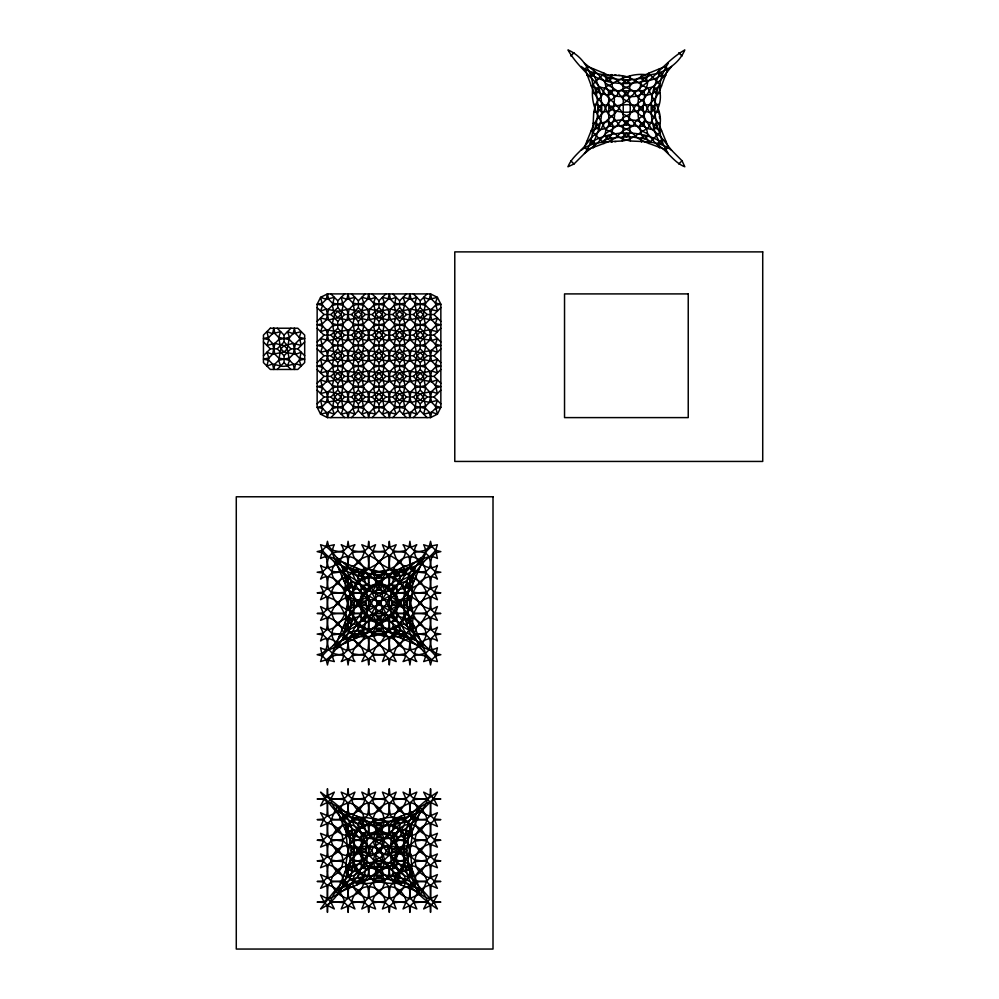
<?xml version="1.0" encoding="UTF-8"?>
<svg xmlns="http://www.w3.org/2000/svg" width="999" height="999" viewBox="0 0 999 999"><rect width="100%" height="100%" fill="white"/><g stroke="black" fill="none" stroke-linecap="round" stroke-linejoin="round"><path stroke-width="1.5" d="M671.578 150.25C659.64 140.784 644.705 141.883 630.369 140.971C624.875 139.598 618.768 138.611 615.197 133.729C611.238 130.857 604.383 131.356 603.396 125.287C596.153 114.061 590.559 101.124 592.956 86.838C592.045 71.678 582.542 56.019 567.981 49.95C576.86 65.784 592.207 77.373 603.371 91.334C609.078 99.962 618.281 104.957 623.189 114.273C633.578 117.72 636.313 129.945 646.915 133.304C651.61 136.888 653.658 142.919 658.94 145.829C668.319 151.973 674.25 162.662 684.802 166.771L682.017 160.764L671.578 150.25L660.938 136.9L651.435 128.809L644.617 118.506L635.764 111.626L632.317 105.182L629.545 102.422L623.076 98.963L616.121 90.11L605.819 83.329L597.777 73.851L584.465 63.187M581.218 66.446C593.169 75.837 608.066 74.825 622.402 75.712C632.492 77.185 639.71 84.403 648.289 88.699C653.034 100.1 661.912 109.653 660.164 123.464C658.516 134.191 662.537 144.605 668.319 153.509M435.626 655.968C425.586 643.743 410.102 634.84 394.093 636.9C379.682 637.861 368.294 629.595 357.03 622.939C351.723 610.664 342.707 599.537 345.417 584.665C346.154 569.892 337.462 555.844 326.186 546.515L320.579 544.742L322.365 550.337L320.579 558.478C330.731 552.697 341.371 562.1 344.468 571.565L341.196 579.095L337.762 583.516L334.328 585.963L328.196 589.048L320.579 585.963L323.664 592.107L320.579 599.712L326.723 596.628L334.328 599.712L338.848 603.146L344.767 613.985C341.433 622.852 330.494 634.79 320.579 627.197L323.226 633.154L320.579 640.946C331.506 632.23 349.912 650.636 341.196 661.563L347.153 658.915L354.945 661.563C347.352 651.648 359.303 640.721 368.156 637.374L378.996 643.306L382.43 647.814L385.514 653.958L382.43 661.563L388.561 658.478L396.178 661.563L393.094 655.431L396.178 647.814L398.626 644.38L403.047 640.946L410.577 637.687C420.042 640.771 429.458 651.41 423.663 661.563L429.258 659.777L437.412 661.563L435.626 655.968L437.412 647.814C427.26 653.608 416.62 644.193 413.524 634.74L416.795 627.197L419.243 623.763L423.663 620.329L429.795 617.245L437.412 620.329L434.328 614.198L437.412 606.58L431.268 609.665L423.663 606.58L419.143 603.146L413.224 592.307C416.558 583.453 427.497 571.503 437.412 579.095L434.765 573.139L437.412 565.359C426.486 574.075 408.067 555.656 416.795 544.742L410.839 547.39L403.047 544.742C410.639 554.645 398.688 565.584 389.835 568.931L378.996 562.999L375.562 558.478L372.477 552.347L375.562 544.742L369.43 547.814L361.813 544.742L364.897 550.874L361.813 558.478L358.379 562.899L354.945 565.359L347.415 568.618C337.949 565.534 328.534 554.882 334.328 544.742L326.186 546.515L322.365 550.337L317.145 551.61L322.365 552.884L326.186 556.693L328.371 568.006L331.68 571.303L344.468 572.889L347.415 575.836L348.601 589.535L351.373 592.307L365.634 593.269L368.256 595.891L369.118 610.401L371.74 613.024L386.251 613.886L388.873 616.508L389.835 630.769L392.607 633.541L406.306 634.74L409.253 637.687L410.839 650.461L414.148 653.771L425.449 655.968L429.258 659.777L430.532 664.997L431.805 659.777L435.626 655.968L440.846 654.695L435.626 653.421L431.805 649.6L429.62 638.299L426.311 634.989L413.524 633.416L410.577 630.469L409.39 616.758L406.618 613.985L392.357 613.024L389.735 610.401L388.873 595.891L386.251 593.269L371.74 592.407L369.118 589.785L368.156 575.524L365.384 572.764L351.685 571.565L348.726 568.618L347.153 555.831L343.843 552.522L332.542 550.337L328.733 546.515L327.46 541.296L326.186 546.515M322.365 550.337C332.405 562.549 347.889 571.465 363.886 569.393C378.309 568.443 389.697 576.698 400.961 583.354C406.268 595.629 415.284 606.755 412.575 621.64C411.838 636.413 420.529 650.461 431.805 659.777M327.023 795.953L327.46 788.698L327.884 795.953L330.507 798.576L344.543 799.625L347.44 802.534L348.938 815.509L352.185 818.743L364.273 820.616L367.694 824.025L369.817 835.501L373.426 839.11L384.565 841.358L388.174 844.967L390.434 856.118L394.031 859.727L405.507 861.837L408.928 865.259L410.789 877.347L414.036 880.594L427.01 882.092L429.907 884.989L430.969 899.025L433.591 901.647L440.846 902.085L433.591 902.509L430.969 905.131L430.532 912.387L430.107 905.131L427.485 902.509L413.449 901.46L410.552 898.551L409.053 885.576L405.806 882.342L393.718 880.469L390.297 877.06L388.174 865.584L384.565 861.975L373.426 859.727L369.817 856.118L367.557 844.967L363.948 841.358L352.485 839.247L349.063 835.826L347.202 823.738L343.956 820.491L330.981 818.993L328.084 816.096L327.023 802.06L324.4 799.437L317.145 799L324.4 798.576L327.023 795.953L334.328 792.132L330.507 799.437C336.438 819.53 358.678 820.092 364.922 799.724L361.813 792.132L367.957 795.241L375.562 792.132L372.452 799.724C378.122 819.317 400.774 819.23 406.393 799.625L403.047 792.132L409.29 795.479L416.795 792.132L413.449 799.625C416.059 808.129 421.403 813.486 429.907 816.096L437.412 812.749L434.066 818.993L437.412 826.485L429.907 823.151C410.302 828.77 410.227 851.41 429.807 857.092L437.412 853.983L434.303 860.127L437.412 867.719L429.807 864.61C409.453 870.866 410.002 893.106 430.107 899.025L437.412 895.216L433.591 901.647L437.412 908.953C421.903 899.137 409.69 884.727 395.816 873.263C387.275 867.644 382.28 858.591 373.102 853.683C369.63 843.468 357.654 840.708 354.345 830.269C341.583 819.143 330.569 805.731 320.579 792.132C334.19 802.122 347.59 813.124 358.728 825.886C369.168 829.195 371.928 841.183 382.13 844.654C387.038 853.833 396.091 858.828 401.71 867.357C411.938 879.132 423.101 890.546 433.591 902.509M337.65 894.867L350.886 884.39L358.728 875.199L368.806 868.668L375.711 859.914L382.13 856.43L384.89 853.683L388.374 847.252L397.115 840.346L403.646 830.269L412.849 822.427L423.314 809.202L433.591 798.576L437.412 792.132C421.903 801.947 409.69 816.358 395.816 827.821C387.275 833.441 382.28 842.494 373.102 847.402C369.63 857.617 357.654 860.376 354.345 870.816C341.583 881.942 330.569 895.354 320.579 908.953C340.072 899.35 348.376 877.634 350.274 857.392C343.256 840.683 350.337 820.816 337.65 806.218M420.329 806.218C413.736 818.481 406.056 832.791 408.728 847.177C414.148 862.936 408.366 881.318 420.329 894.867M423.314 809.202C414.348 815.321 403.646 818.169 393.344 821.203C380.519 822.502 368.206 815.134 355.057 818.069L346.528 826.61C355.706 841.87 342.707 858.266 346.528 874.475L355.057 883.016L364.21 883.603L364.647 879.882L360.939 877.384C354.857 877.784 348.301 880.019 343.718 884.177L345.354 885.826C370.342 874.637 400.387 876.997 423.314 891.882M393.781 817.482C381.668 816.408 372.003 822.739 362.175 827.821C354.72 829.857 356.381 839.697 350.274 843.693L351.198 850.536L350.274 857.392C357.043 864.535 356.193 873.863 367.857 875.611C377.085 883.99 391.071 883.878 402.934 883.016L411.463 874.475C402.285 859.215 415.284 842.819 411.463 826.61L402.934 818.069L393.781 817.482L393.344 821.203L397.053 823.7C403.134 823.301 409.69 821.066 414.273 816.907L412.637 815.259C400.187 835.726 400.187 865.359 412.637 885.826L414.273 884.177C399.101 873.838 378.434 873.601 360.939 877.384L356.993 884.902L342.932 890.758L340.309 891.17L338.361 889.247L346.191 868.643L349.862 861.638L356.568 854.182L361.238 844.167L369.155 838.161L372.627 832.766L382.629 828.096L390.085 821.403L397.09 817.731L417.682 809.914L419.63 811.837L419.205 814.485L411.8 832.442L408.129 839.447L401.423 846.902L396.753 856.917L388.836 862.924L385.364 868.318L375.362 872.989L367.907 879.682L356.993 884.902M322.365 655.968C332.405 643.743 347.889 634.84 363.886 636.9L364.36 633.041L360.676 630.481C341.233 629.482 339.41 650.624 326.186 659.777L320.579 661.563L322.365 655.968L320.579 647.814C330.731 653.608 341.371 644.193 344.468 634.74L341.196 627.197L337.762 622.777L334.328 620.329L328.196 617.245L320.579 620.329L323.664 614.198L320.579 606.58L326.723 609.665L334.328 606.58L338.848 603.146L344.767 592.307C341.433 583.453 330.494 571.503 320.579 579.095L323.226 573.139L320.579 565.359C331.506 574.075 349.912 555.656 341.196 544.742L347.153 547.39L354.945 544.742C347.352 554.645 359.303 565.584 368.156 568.931L378.996 562.999L382.43 558.478L385.514 552.347L382.43 544.742L388.561 547.814L396.178 544.742L393.094 550.874L396.178 558.478L398.626 561.913L403.047 565.359L410.577 568.618C420.042 565.534 429.458 554.882 423.663 544.742L429.258 546.515L437.412 544.742L435.626 550.337L437.412 558.478C427.26 552.697 416.62 562.1 413.524 571.565L416.795 579.095L420.229 583.516L423.663 585.963L429.795 589.048L437.412 585.963L434.328 592.107L437.412 599.712L431.268 596.628L423.663 599.712L419.143 603.146L413.224 613.985C416.558 622.852 427.497 634.79 437.412 627.197L434.765 633.154L437.412 640.946C426.486 632.23 408.067 650.636 416.795 661.563L410.839 658.915L403.047 661.563C410.639 651.648 398.688 640.721 389.835 637.374L378.996 643.306L375.562 647.814L372.477 653.958L375.562 661.563L369.43 658.478L361.813 661.563L364.897 655.431L361.813 647.814L359.365 644.38L354.945 640.946L347.415 637.687C337.949 640.771 328.534 651.41 334.328 661.563L326.186 659.777L322.365 655.968L317.145 654.695L322.365 653.421L326.186 649.6L328.371 638.299L331.68 634.989L344.468 633.416L347.415 630.469L348.601 616.758L351.373 613.985L365.634 613.024L368.256 610.401L369.118 595.891L371.74 593.269L386.251 592.407L388.873 589.785L389.835 575.524L392.607 572.764L406.306 571.565L409.253 568.618L410.839 555.831L414.148 552.522L425.449 550.337L429.258 546.515L430.532 541.296L431.805 546.515L435.626 550.337L440.846 551.61L435.626 552.884L431.805 556.693L429.62 568.006L426.311 571.303L413.524 572.889L410.577 575.836L409.39 589.535L406.618 592.307L392.357 593.269L389.735 595.891L388.873 610.401L386.251 613.024L371.74 613.886L369.118 616.508L368.156 630.769L365.384 633.541L351.685 634.74L348.726 637.687L347.153 650.461L343.843 653.771L332.542 655.968L328.733 659.777L327.46 664.997L326.186 659.777M435.626 550.337C425.586 562.549 410.102 571.465 394.106 569.393L393.631 573.251L397.315 575.811C416.758 576.81 418.581 555.669 431.805 546.515M584.465 153.534C593.856 141.571 592.819 126.673 593.731 112.35C595.104 106.843 596.116 100.737 600.961 97.14C603.846 93.194 603.234 86.239 609.365 85.352C620.666 78.222 633.591 72.527 647.901 74.95C663.074 74.088 678.733 64.523 684.802 49.95C668.955 58.854 657.354 74.238 643.356 85.415C634.665 91.109 629.87 100.225 620.429 105.157C616.995 115.547 604.745 118.244 601.373 128.834C597.789 133.529 591.758 135.577 588.861 140.884C582.729 150.262 572.09 156.231 567.981 166.771L573.988 163.986L584.465 153.534L597.789 142.845L605.869 133.329L616.196 126.511L623.089 117.707L629.545 114.286L632.305 111.526L635.751 105.082L644.617 98.177L651.423 87.887L660.926 79.808L671.578 66.471M581.206 150.275C593.156 140.847 608.066 141.895 622.389 140.971C632.479 139.51 639.71 132.293 648.301 127.997C653.021 116.608 661.925 107.055 660.152 93.244C658.503 82.517 662.512 72.103 668.306 63.212M401.486 567.919L390.297 573.414L382.642 580.444L372.602 585.227L369.118 590.696L361.076 596.753L356.306 606.793L349.263 614.447L345.417 621.64L337.65 640.022L337.287 642.794L339.348 644.855L342.12 644.505L367.694 632.879L375.349 625.861L385.377 621.066L388.873 615.596L396.915 609.552L401.685 599.512L408.728 591.858L412.562 584.665L420.342 566.271L420.704 563.498L418.643 561.438L415.871 561.8L401.486 567.919L397.315 575.811C379.47 579.982 358.354 579.308 342.907 568.731L344.568 567.07C357.53 587.974 357.542 618.331 344.568 639.235L342.907 637.574C348.314 621.878 342.02 601.985 355.219 589.073C355.169 581.555 362.412 580.169 367.757 577.709C374.25 570.466 385.202 570.629 394.106 569.393M363.886 636.9C374.525 636.6 385.202 634.165 393.094 626.947C400.611 626.96 401.935 619.705 404.433 614.397C416.471 602.247 409.403 583.204 415.084 568.731L413.424 567.07C400.449 587.974 400.462 618.331 413.424 639.235L415.084 637.574C399.637 626.997 378.509 626.323 360.676 630.481L356.506 638.373M641.508 74.65L641.008 78.484L644.63 81.094C650.898 80.632 657.629 78.459 662.325 74.126L660.676 72.477C647.964 93.307 648.001 123.401 660.689 144.231L662.337 142.582C641.483 129.695 611.301 129.745 590.459 142.62L592.107 144.268C604.957 123.426 604.982 93.257 592.107 72.427L590.459 74.076C605.856 84.415 626.873 85.489 644.63 81.094L647.527 77.035L648.826 73.177L663.036 67.37L665.759 67.02L667.769 69.031L660.002 89.91L656.206 97.078L649.138 104.745L644.255 114.71L636.163 120.667L632.742 126.136L622.739 130.956L615.097 138.124L607.929 141.933L587.012 149.725L585.002 147.715L585.364 144.992L592.769 126.811L596.578 119.63L603.758 111.963L608.516 101.948L616.52 95.954L619.979 90.497L630.007 85.727L637.662 78.584L648.826 73.177M622.389 140.971L622.852 136.751L626.385 133.416L629.919 136.738L644.243 138.661L650.786 141.408L659.527 132.692C653.358 117.507 653.346 99.201 659.515 84.016L650.774 75.287C635.551 81.381 617.195 81.394 601.985 75.25L593.281 83.953C599.4 99.163 599.388 117.52 593.269 132.73L601.997 141.446C610.476 136.988 620.616 137.462 629.919 136.738L630.369 140.971M382.892 818.618L382.505 822.627L378.996 825.486C366.945 826.011 353.534 824.325 343.718 816.907L345.354 815.259C358.266 819.242 371.953 824.749 385.851 821.815L390.134 825.474L398.501 828.895L400.636 831.031L402.447 836.588L407.717 843.693L406.793 850.549L407.717 857.392C401.273 862.149 402.772 873.738 392.957 874C385.077 880.906 374.637 883.366 364.21 883.603M375.1 882.467L375.487 878.458L378.996 875.599L382.505 878.458L382.892 882.467M630.381 75.724L629.907 79.957L626.373 83.267L622.839 79.957L622.402 75.712M382.979 570.616L382.555 574.775L378.996 577.747C372.752 570.566 361.688 575.786 354.545 569.967L345.804 578.696C352.135 593.893 352.147 612.399 345.816 627.609L354.545 636.338C369.742 630.007 388.249 629.994 403.446 636.338L412.187 627.609C405.856 612.399 405.844 593.893 412.175 578.696L403.446 569.967C394.967 574.45 384.79 574.213 375.437 574.775L375.025 570.616M375.012 635.676L375.437 631.53L378.996 628.558L382.555 631.518L382.967 635.676M345.754 642.944L347.39 639.035L346.74 636.838L343.119 634.765L339.21 636.388M412.225 563.361L410.601 567.257L411.251 569.467L414.872 571.54L418.781 569.917M593.306 147.914L594.917 144.056L594.218 141.958L590.659 139.798L586.813 141.433M659.465 68.831L657.854 72.69L658.566 74.775L662.125 76.935L665.971 75.312M346.491 889.247L348.102 885.601L345.966 882.117L343.943 881.443L340.284 883.041M411.501 811.837L409.89 815.484L412.013 818.968L414.048 819.642L417.707 818.044M287.5 366.021L289.51 360.327L287.237 348.838L289.51 337.35L287.5 331.656L293.194 333.666L301.248 331.656L299.238 337.35L301.248 345.404L293.194 343.394L284.066 345.666L274.937 343.394L266.883 345.404L268.893 339.71L266.883 331.656L272.577 333.666L280.632 331.656L278.621 337.35L280.894 348.838L278.621 360.327L280.632 366.021C287.812 367.882 294.468 360.876 301.248 366.021L299.238 360.327L301.248 352.272L295.554 354.283L284.066 352.01L272.577 354.283L266.883 352.272L268.893 357.967L266.883 366.021L272.577 364.011L280.632 366.021M603.945 143.556L605.257 139.685L608.141 135.614L611.763 138.224L611.263 142.07L612.275 141.97M400.999 816.183L397.053 823.7L385.951 825.898L378.996 825.486L375.487 822.627L375.1 818.618M333.304 645.354L344.343 631.88L353.921 623.751L360.701 613.411L369.58 606.43L373.102 600.012L375.861 597.24L382.292 593.731L389.248 584.865L399.6 578.071L407.717 568.493L421.203 557.454M424.687 560.938L413.648 574.425L404.071 582.554L397.29 592.882L388.411 599.862L384.89 606.293L382.13 609.053L375.699 612.574L368.731 621.44L358.391 628.221L350.274 637.812L336.788 648.838M263.449 355.706L270.317 348.838L277.198 348.838L284.066 355.706L284.066 362.587L290.934 369.455M304.683 355.706L297.814 348.838L290.934 348.838L284.066 341.97L284.066 335.09L290.934 328.221M277.198 348.838L284.066 341.97M570.766 55.969L573.988 52.735M317.145 321.391L324.013 314.523L330.894 314.523L337.762 307.655L337.762 300.774L330.894 293.906M337.762 300.774L344.63 293.906M284.066 355.706L290.934 348.838M277.198 369.455L284.066 362.587M297.814 348.838L304.683 341.97M317.145 342.008L324.013 335.14L330.894 335.14L337.762 328.271L337.762 321.391L330.894 314.523M337.762 321.391L344.63 314.523L351.511 314.523L358.379 307.655L358.379 300.774L365.247 293.906M317.145 362.625L324.013 355.756L330.894 355.756L337.762 348.888L337.762 342.008L330.894 335.14M337.762 342.008L344.63 335.14L351.511 335.14L358.379 328.271L358.379 321.391L365.247 314.523L372.127 314.523L378.996 307.655L378.996 300.774L385.864 293.906M317.145 383.241L324.013 376.373L330.894 376.373L337.762 369.505L337.762 362.625L330.894 355.756M337.762 362.625L344.63 355.756L351.511 355.756L358.379 348.888L358.379 342.008L365.247 335.14L372.127 335.14L378.996 328.271L378.996 321.391L372.127 314.523M378.996 321.391L385.864 314.523L392.744 314.523L399.612 307.655L399.612 300.774L406.481 293.906M317.145 403.858L324.013 396.99L330.894 396.99L337.762 403.858L337.762 410.726L330.894 417.607M330.894 396.99L337.762 390.122L337.762 383.241L344.63 376.373L351.511 376.373L358.379 369.505L358.379 362.625L365.247 355.756L372.127 355.756L378.996 348.888L378.996 342.008L372.127 335.14M378.996 342.008L385.864 335.14L392.744 335.14L399.612 328.271L399.612 321.391L406.481 314.523L413.361 314.523L420.229 307.655L420.229 300.774L413.361 293.906M420.229 300.774L427.097 293.906M337.762 403.858L344.63 396.99L351.511 396.99L358.379 403.858L358.379 410.726L365.247 417.607M372.127 417.607L378.996 410.726L378.996 403.858L372.127 396.99L365.247 396.99L358.379 390.122L358.379 383.241L365.247 376.373L372.127 376.373L378.996 369.505L378.996 362.625L372.127 355.756M378.996 362.625L385.864 355.756L392.744 355.756L399.612 348.888L399.612 342.008L406.481 335.14L413.361 335.14L420.229 328.271L420.229 321.391L413.361 314.523M420.229 321.391L427.097 314.523L433.966 314.523L440.846 307.655M351.511 396.99L358.379 390.122M358.379 403.858L365.247 396.99M372.127 396.99L378.996 390.122L378.996 383.241L385.864 376.373L392.744 376.373L399.612 369.505L399.612 362.625L406.481 355.756L413.361 355.756L420.229 348.888L420.229 342.008L413.361 335.14M420.229 342.008L427.097 335.14L433.966 335.14L440.846 328.271M351.511 417.607L358.379 410.726M378.996 403.858L385.864 396.99L392.744 396.99L399.612 403.858L399.612 410.726L406.481 417.607M392.744 396.99L399.612 390.122L399.612 383.241L406.481 376.373L413.361 376.373L420.229 369.505L420.229 362.625L413.361 355.756M420.229 362.625L427.097 355.756L433.966 355.756L440.846 348.888M399.612 403.858L406.481 396.99L413.361 396.99L420.229 403.858L420.229 410.726L413.361 417.607M413.361 396.99L420.229 390.122L420.229 383.241L427.097 376.373L433.966 376.373L440.846 369.505M392.744 417.607L399.612 410.726M420.229 403.858L427.097 396.99L433.966 396.99L440.846 403.858M433.966 396.99L440.846 390.122M678.783 163.986L682.017 160.764M334.677 891.882L345.354 885.826L348.888 880.656L352.135 871.503L353.933 861.675L354.358 843.581L352.135 829.582L347.415 817.519L345.354 815.259L334.677 809.202M413.349 828.533L405.831 832.479L408.329 836.188L412.063 835.751M344.643 872.552L352.16 868.606L349.662 864.897L345.929 865.334M661.613 85.939L657.779 87.263L653.721 90.147L656.306 93.744L660.152 93.244M414.223 580.656L406.318 584.827L408.878 588.523L412.749 588.049M343.768 625.636L351.673 621.465L349.101 617.782L345.242 618.256M591.158 130.794L595.017 129.47L599.088 126.586L596.478 122.964L592.644 123.476M658.978 104.371L654.795 104.795L651.872 108.354L654.807 111.913L658.978 112.35L659.215 114.548M346.466 607.13L350.624 606.705L353.596 603.146L350.624 599.587L346.466 599.175M411.526 599.175L407.367 599.587L404.395 603.146L407.367 606.705L411.526 607.13M593.731 112.35L597.951 111.876L601.273 108.354L597.964 104.808L593.731 104.371M347.078 854.445L351.086 854.058L353.946 850.536L351.086 847.027L347.078 846.64M410.914 846.64L406.905 847.027L404.046 850.549L406.905 854.058L410.914 854.445M614.81 141.721L616.108 141.583M430.969 795.953L423.663 792.132L427.485 799.437C421.553 819.53 399.313 820.092 393.069 799.724L396.178 792.132L390.022 795.241L382.43 792.132L385.539 799.724C379.87 819.317 357.217 819.23 351.598 799.625L354.945 792.132L348.701 795.479L341.196 792.132L344.543 799.625C341.933 808.129 336.588 813.486 328.084 816.096L320.579 812.749L323.926 818.993L320.579 826.485L328.084 823.151C347.689 828.77 347.764 851.41 328.184 857.092L320.579 853.983L323.688 860.127L320.579 867.719L328.184 864.61C348.539 870.866 347.989 893.106 327.884 899.025L320.579 895.216L324.4 902.509L327.023 905.131L327.46 912.387L327.884 905.131L330.507 902.509L344.543 901.46L347.44 898.551L348.938 885.576L352.185 882.342L364.273 880.469L367.694 877.06L369.817 865.584L373.426 861.975L384.565 859.727L388.174 856.118L390.434 844.967L394.031 841.358L405.507 839.247L408.928 835.826L410.789 823.738L414.036 820.491L427.01 818.993L429.907 816.096L430.969 802.06L433.591 799.437L440.846 799L433.591 798.576L430.969 795.953L430.532 788.698L430.107 795.953L427.485 798.576L413.449 799.625L410.552 802.534L409.053 815.509L405.806 818.743L393.718 820.616L390.297 824.025L388.174 835.501L384.565 839.11L373.426 841.358L369.817 844.967L367.557 856.118L363.948 859.727L352.485 861.837L349.063 865.259L347.202 877.347L343.956 880.594L330.981 882.092L328.084 884.989L327.023 899.025L324.4 901.647L317.145 902.085L324.4 902.509M327.023 905.131L334.328 908.953L330.507 901.647C336.438 881.555 358.678 880.993 364.922 901.36L361.813 908.953L367.957 905.843L375.562 908.953L372.452 901.36C378.122 881.767 400.774 881.855 406.393 901.46L403.047 908.953L409.29 905.606L416.795 908.953L413.449 901.46C416.059 892.956 421.403 887.599 429.907 884.989L437.412 888.336L434.066 882.092L437.412 874.6L429.907 877.934C410.302 872.314 410.227 849.674 429.807 843.993L437.412 847.102L434.303 840.958L437.412 833.366L429.807 836.475C409.453 830.219 410.002 807.979 430.107 802.06L437.412 805.868L433.591 798.576M430.969 905.131L423.663 908.953L427.485 901.647C421.553 881.555 399.313 880.993 393.069 901.36L396.178 908.953L390.022 905.843L382.43 908.953L385.539 901.36C379.87 881.767 357.217 881.855 351.598 901.46L354.945 908.953L348.701 905.606L341.196 908.953L344.543 901.46C341.933 892.956 336.588 887.599 328.084 884.989L320.579 888.336L323.926 882.092L320.579 874.6L328.084 877.934C347.689 872.314 347.764 849.674 328.184 843.993L320.579 847.102L323.688 840.958L320.579 833.366L328.184 836.475C348.539 830.219 347.989 807.979 327.884 802.06L320.579 805.868L324.4 798.576M345.941 835.751L349.662 836.188L352.16 832.479L344.643 828.533L338.786 814.485L338.374 811.85L340.297 809.902L360.901 817.731L367.907 821.403L375.362 828.096L385.364 832.766L388.836 838.161L396.753 844.167L401.423 854.182L408.129 861.638L411.8 868.643L419.617 889.235L417.694 891.183L415.06 890.758L397.09 883.353L390.085 879.682L382.629 872.989L372.627 868.318L369.155 862.924L361.238 856.917L356.568 846.902L349.862 839.447L344.643 828.533M412.05 865.334L408.329 864.897L405.831 868.606L413.349 872.552M345.242 588.049L349.101 588.523L351.66 584.84L343.768 580.656L337.65 566.271L337.287 563.498L339.348 561.438L342.12 561.8L360.502 569.58L367.694 573.426L375.362 580.469L385.389 585.227L391.446 593.269L396.915 596.765L401.71 606.805L408.728 614.447L420.342 640.022L420.704 642.794L418.643 644.855L415.871 644.505L397.477 636.725L390.297 632.879L382.629 625.836L372.602 621.066L366.546 613.024L361.076 609.54L356.281 599.5L349.263 591.845L343.768 580.656M412.749 618.256L408.891 617.782L406.331 621.465L414.223 625.636M612.287 74.738L611.263 74.638L611.75 78.471L608.091 81.069L605.244 77.01L603.945 73.164L589.735 67.345L587.025 66.983L585.014 68.993L592.794 89.885L596.59 97.065L603.733 104.695L608.553 114.685L614.035 118.119L620.017 126.136L630.007 130.919L637.674 138.112L644.855 141.908L665.771 149.688L667.782 147.677L667.432 144.967L660.014 126.798L656.206 119.63L649.163 111.963L644.255 101.998L638.723 98.576L632.742 90.547L622.739 85.752L615.097 78.571L603.945 73.164M614.81 74.987L616.121 75.112M618.543 75.337L620.204 75.499M592.657 93.232L596.478 93.719L599.088 90.072L595.029 87.2L591.183 85.914M660.164 123.464L656.318 122.964L653.746 126.561L657.792 129.445L661.625 130.782M339.21 569.917L343.119 571.54L346.74 569.467L347.39 567.257L345.754 563.361M418.781 636.388L414.872 634.765L411.251 636.838L410.601 639.035L412.225 642.944M586.838 75.275L590.671 76.886L594.205 74.725L594.917 72.64L593.306 68.806M665.983 141.396L662.137 139.773L658.578 141.933L657.866 144.018L659.477 147.877M340.284 818.044L343.943 819.642L347.415 817.519L348.102 815.484L346.491 811.825M417.707 883.041L414.048 881.443L410.577 883.566L409.89 885.601L411.501 889.26M336.788 557.454L350.274 568.493L358.391 578.071L368.731 584.852L375.711 593.731L382.13 597.252L384.902 600.012L388.424 606.443L397.29 613.411L404.071 623.751L413.648 631.88L424.687 645.366M421.203 648.838L407.717 637.799L399.6 628.221L389.26 621.44L382.28 612.562L375.849 609.04L373.089 606.281L369.568 599.85L360.701 592.894L353.921 582.542L344.343 574.425L333.304 560.938M678.783 52.735L682.017 55.969M570.766 160.764L573.988 163.986M433.966 314.523L440.846 321.391M420.229 307.655L427.097 314.523M392.744 293.906L399.612 300.774M433.966 335.14L440.846 342.008M399.612 307.655L406.481 314.523M420.229 328.271L427.097 335.14M372.127 293.906L378.996 300.774M392.744 314.523L399.612 321.391M433.966 355.756L440.846 362.625M378.996 307.655L385.864 314.523M399.612 328.271L406.481 335.14M420.229 348.888L427.097 355.756M351.511 293.906L358.379 300.774M392.744 335.14L399.612 342.008M433.966 376.373L440.846 383.241M358.379 307.655L365.247 314.523M378.996 328.271L385.864 335.14M399.612 348.888L406.481 355.756M420.229 369.505L427.097 376.373M351.511 314.523L358.379 321.391M392.744 355.756L399.612 362.625M413.361 376.373L420.229 383.241M337.762 307.655L344.63 314.523M358.379 328.271L365.247 335.14M378.996 348.888L385.864 355.756M399.612 369.505L406.481 376.373M420.229 390.122L427.097 396.99M351.511 335.14L358.379 342.008M392.744 376.373L399.612 383.241M317.145 307.655L324.013 314.523M337.762 328.271L344.63 335.14M358.379 348.888L365.247 355.756M378.996 369.505L385.864 376.373M399.612 390.122L406.481 396.99M420.229 410.726L427.097 417.607M351.511 355.756L358.379 362.625M372.127 376.373L378.996 383.241M317.145 328.271L324.013 335.14M337.762 348.888L344.63 355.756M358.379 369.505L365.247 376.373M378.996 390.122L385.864 396.99M351.511 376.373L358.379 383.241M317.145 348.888L324.013 355.756M337.762 369.505L344.63 376.373M378.996 410.726L385.864 417.607M330.894 376.373L337.762 383.241M277.198 328.221L284.066 335.09M317.145 369.505L324.013 376.373M337.762 390.122L344.63 396.99M317.145 390.122L324.013 396.99M337.762 410.726L344.63 417.607M263.449 341.97L270.317 348.838M400.999 884.902L397.053 877.384L393.344 879.882L393.781 883.615M356.993 816.183L360.939 823.7L364.647 821.203L364.21 817.469M401.486 638.373L397.315 630.481L393.631 633.041L394.093 636.9M356.506 567.932L360.676 575.824L364.36 573.264L363.886 569.393M648.838 143.531L647.539 139.66L644.642 135.589L641.008 138.212L641.508 142.045M659.39 116.196L659.652 118.631M614.173 102.148L613.398 108.342C617.482 119.231 610.701 129.608 599 129.545L596.977 128.272L596.028 126.186L600.087 123.202L608.066 121.528L612.35 124.063L613.186 126.623L611.525 134.628L608.541 138.686L606.443 137.725L605.182 135.714C605.069 123.988 615.496 117.233 626.373 121.279C637.237 117.258 647.714 123.938 647.614 135.677L646.341 137.7L644.243 138.661L641.258 134.59L639.585 126.623L640.409 124.063L644.705 121.528L652.759 123.189L656.793 126.174L655.844 128.247L653.846 129.495C642.12 129.633 635.264 119.268 639.348 108.354C635.277 97.44 642.095 87.063 653.821 87.2L655.831 88.461L656.78 90.534C652.921 93.993 647.165 96.191 642.132 94.343L639.585 90.072L641.246 82.08L644.243 78.034L646.328 78.996L647.602 81.019C647.714 92.745 637.225 99.45 626.361 95.392C615.546 99.288 604.969 92.72 605.119 80.981L606.418 78.971L608.516 78.022L611.488 82.08L613.061 89.935L610.426 94.131L607.954 95.042L600.087 93.456L596.041 90.497L596.99 88.387L599.013 87.1C607.292 87.962 615.884 92.32 614.173 102.148M623.189 114.273L623.351 120.579L626.373 124.9L639.585 126.623L642.369 126.049L644.143 124.288L644.617 118.506L643.006 108.354L644.705 95.167L644.13 92.407L642.357 90.647C631.568 90.872 621.003 90.971 610.202 90.422L608.453 92.183C608.978 102.972 608.891 113.524 608.641 124.288L610.414 126.061L613.186 126.623L626.373 124.9C631.518 117.295 631.53 99.351 626.361 91.758L623.339 96.079L623.189 114.273M366.808 844.342L365.984 850.549C369.917 861.113 363.711 871.665 352.135 871.503L350.137 870.154L349.238 868.056L353.122 865.296L360.714 863.748L364.872 866.395L365.784 868.83L364.248 876.423L361.476 880.306L359.378 879.407L358.029 877.409C357.879 865.846 368.444 859.602 378.996 863.586C389.548 859.602 400.112 865.846 399.962 877.409L398.613 879.407L396.516 880.306L393.743 876.423L392.207 868.83L393.119 866.395L397.277 863.748L404.87 865.296L408.753 868.056L407.854 870.154L405.856 871.503C394.28 871.665 388.074 861.113 392.008 850.549C388.074 839.972 394.28 829.42 405.856 829.582L407.854 830.931L408.753 833.029L404.87 835.788L397.277 837.337L393.119 834.689L392.207 832.254L393.743 824.662L396.516 820.778L398.613 821.678L399.962 823.676C400.112 835.239 389.548 841.483 378.996 837.499C368.444 841.483 357.879 835.239 358.029 823.676L359.378 821.678L361.476 820.778L364.248 824.662L365.784 832.254L364.872 834.689L360.714 837.337L353.122 835.788L349.238 833.029L350.137 830.931L352.135 829.582C360.239 830.456 368.544 834.702 366.808 844.342M366.733 596.94L365.834 603.146C370.017 613.935 363.311 624.6 351.586 624.437L349.575 623.114L348.639 621.016L352.697 618.081L360.527 616.483L364.735 619.143L365.659 621.603L364.073 629.47L361.126 633.503L359.028 632.579L357.704 630.556C357.542 618.831 368.206 612.125 378.996 616.308C389.785 612.125 400.437 618.831 400.287 630.556L398.963 632.567L396.865 633.503L393.931 629.457L392.332 621.615L394.98 617.407L397.452 616.483L405.307 618.081L409.353 621.016L408.416 623.114L406.406 624.437C394.68 624.6 387.962 613.935 392.157 603.146C387.974 592.357 394.68 581.705 406.406 581.855L408.416 583.191L409.353 585.289L405.294 588.211L397.465 589.81L393.256 587.162L392.332 584.69L393.918 576.835L396.865 572.789L398.963 573.726L400.287 575.736C400.449 587.462 389.785 594.18 378.996 589.984C368.206 594.18 357.555 587.462 357.704 575.749L359.028 573.726L361.126 572.802L364.061 576.848L365.659 584.69L363.012 588.898L360.539 589.81L352.684 588.224L348.639 585.289L349.575 583.191L351.586 581.855C359.877 582.742 368.494 587.087 366.733 596.94M375.849 609.04L375.949 615.534L378.996 619.904L392.332 621.615L395.192 621.091L396.94 619.343C396.541 608.478 396.541 597.814 396.94 586.962L395.192 585.202C384.328 585.601 373.663 585.601 362.799 585.202L361.051 586.962C361.451 597.814 361.451 608.478 361.051 619.343L362.799 621.091L365.659 621.603L378.996 619.904C384.028 616.046 382.392 608.428 380.919 603.146L378.996 601.223C373.713 599.75 366.084 598.114 362.237 603.146C366.096 608.179 373.713 606.543 378.996 605.069L380.919 603.146C382.392 597.864 384.041 590.247 378.996 586.388C373.963 590.247 375.599 597.864 377.073 603.146L378.996 605.069C384.278 606.543 391.908 608.191 395.754 603.146C391.895 598.126 384.278 599.75 378.996 601.223L377.073 603.146L375.849 609.04M375.861 856.43L375.961 862.824L378.996 867.144L392.207 868.83L395.005 868.293L396.74 866.558C396.366 855.806 396.366 845.279 396.74 834.527L395.005 832.791C384.278 833.141 373.713 833.141 362.987 832.791L361.251 834.527C361.626 845.279 361.626 855.806 361.251 866.558L362.987 868.293L365.784 868.83L378.996 867.144C383.966 863.273 382.417 855.793 380.906 850.549L378.996 848.626C373.788 847.152 366.208 845.504 362.45 850.549C366.208 855.581 373.788 853.933 378.996 852.459L380.906 850.549C382.417 845.291 383.966 837.811 378.996 833.94C374.026 837.811 375.574 845.291 377.085 850.549L378.996 852.459C384.203 853.933 391.783 855.581 395.542 850.549C391.783 845.504 384.203 847.152 378.996 848.626L377.085 850.549L375.861 856.43M375.474 577.959L375.849 585.776L378.996 589.984L382.142 585.764L382.505 577.959L378.996 574.9L375.474 577.959M382.629 625.836L382.517 628.334L378.996 631.393L375.487 628.346L375.849 620.529L378.996 616.308L382.142 620.529L382.629 625.836M630.007 130.919L629.882 133.342L626.385 136.688L622.889 133.342L623.251 125.549L626.373 121.279L629.52 125.537L630.007 130.919M622.877 83.329L623.214 91.109L626.361 95.392L629.495 91.121L629.87 83.354L626.373 80.007L622.877 83.329M327.884 802.06L326.823 816.096L323.926 818.993L317.145 819.617L323.926 820.241L326.823 823.151L328.184 836.475L331.218 839.51L343.656 841.233L347.078 844.642L349.063 856.443L352.485 859.852L363.948 861.975L367.557 865.584L369.68 877.06L373.102 880.469L384.89 882.454L388.311 885.876L390.022 898.326L393.069 901.36L406.393 902.709L409.29 905.606L409.915 912.387L410.552 905.606L413.449 902.709L427.485 901.647L430.107 899.025L431.168 884.989L434.066 882.092L440.846 881.468L434.066 880.843L431.168 877.934L429.807 864.61L426.773 861.575L414.335 859.852L410.914 856.443L408.928 844.642L405.507 841.233L394.031 839.11L390.434 835.501L388.311 824.025L384.89 820.616L373.102 818.631L369.68 815.209L367.957 802.759L364.922 799.724L351.598 798.376L348.701 795.479L348.077 788.698L347.44 795.479L344.543 798.376L330.507 799.437L327.884 802.06M368.681 582.529L368.256 589.785L365.634 592.407L351.373 593.369L348.601 596.141L347.54 610.152L344.767 612.924L331.243 614.198L328.196 617.245L326.536 629.845L323.226 633.154L317.145 634.078L323.226 634.989L326.536 638.299L328.733 649.6L332.542 653.421L343.843 655.606L347.153 658.915L348.077 664.997L348.988 658.915L352.297 655.606L364.897 653.958L367.944 650.898L369.218 637.374L371.99 634.602L386.001 633.541L388.773 630.769L389.735 616.508L392.357 613.886L406.618 612.924L409.39 610.152L410.452 596.141L413.224 593.369L426.748 592.107L429.795 589.048L431.456 576.448L434.765 573.139L440.846 572.227L434.765 571.303L431.456 568.006L429.258 556.693L425.449 552.884L414.148 550.699L410.839 547.39L409.915 541.296L409.003 547.39L405.694 550.699L393.094 552.347L390.035 555.407L388.773 568.931L386.001 571.69L371.99 572.764L369.218 575.524L368.681 582.529M375.499 825.698L375.861 833.328L378.996 837.499L382.13 833.328L382.492 825.698L378.996 822.739L375.499 825.698M382.629 872.989L382.492 875.386L378.996 878.346L375.499 875.386L375.861 867.756L378.996 863.586L382.13 867.756L382.629 872.989M348.077 582.529L347.54 589.535L344.767 592.307L331.243 593.581L328.196 596.628L326.723 609.665L323.664 612.724L317.145 613.461L323.664 614.198L326.723 617.245L328.371 629.845L331.68 633.154L344.468 634.74L347.415 637.687L348.988 650.461L352.297 653.771L364.897 655.431L367.944 658.478L368.681 664.997L369.43 658.478L372.477 655.431L385.514 653.958L388.561 650.898L389.835 637.374L392.607 634.602L406.306 633.416L409.253 630.469L410.452 616.758L413.224 613.985L426.748 612.724L429.795 609.665L431.268 596.628L434.328 593.581L440.846 592.844L434.328 592.107L431.268 589.048L429.62 576.448L426.311 573.139L413.524 571.565L410.577 568.618L409.003 555.831L405.694 552.522L393.094 550.874L390.035 547.814L389.298 541.296L388.561 547.814L385.514 550.874L372.477 552.347L369.43 555.407L368.156 568.931L365.384 571.69L351.685 572.889L348.726 575.836L348.077 582.529M334.59 314.523L332.317 323.651L334.59 335.14L332.317 344.268L334.59 355.756L332.317 364.885L334.59 376.373L332.317 385.502L334.59 396.99L332.317 408.479L334.328 414.173L328.634 412.162L320.579 414.173L317.145 407.292L317.145 304.22L320.579 297.34L327.46 293.906L430.532 293.906L437.412 297.34L440.846 304.22L440.846 407.292L437.412 414.173L430.532 417.607L327.46 417.607L320.579 414.173L322.59 408.479L320.579 400.424L326.273 402.422L337.762 400.162L349.25 402.422L358.379 400.162L369.867 402.422L378.996 400.162L390.484 402.422L399.612 400.162L411.101 402.422L420.229 400.162L429.358 402.422L437.412 400.424L435.402 406.118L437.412 414.173L431.718 412.162L423.663 414.173L425.661 406.118L423.401 396.99L425.661 387.862L423.401 376.373L425.661 367.245L423.401 355.756L425.661 346.628L423.401 335.14L425.661 326.011L423.401 314.523L425.661 303.034L423.663 297.34L429.358 299.35L437.412 297.34L435.402 303.034L437.412 311.089L429.358 309.078L420.229 311.351L411.101 309.078L399.612 311.351L390.484 309.078L378.996 311.351L369.867 309.078L358.379 311.351L349.25 309.078L337.762 311.351L326.273 309.078L320.579 311.089L322.59 305.394L320.579 297.34L326.273 299.35L334.328 297.34L332.317 305.394L334.59 314.523L337.762 317.694L346.89 319.967L358.379 317.694L367.507 319.967L378.996 317.694L388.124 319.967L399.612 317.694L408.741 319.967L420.229 317.694L431.718 319.967L437.412 317.957L435.402 323.651L437.412 331.705L429.358 329.695L420.229 331.968L411.101 329.695L399.612 331.968L390.484 329.695L378.996 331.968L369.867 329.695L358.379 331.968L349.25 329.695L337.762 331.968L326.273 329.695L320.579 331.705L322.59 326.011L320.579 317.957L328.634 319.967L337.762 317.694L340.934 314.523L343.206 305.394L341.196 297.34L346.89 299.35L354.945 297.34L352.934 303.034L355.207 314.523L352.934 323.651L355.207 335.14L352.934 344.268L355.207 355.756L352.934 364.885L355.207 376.373L352.934 385.502L355.207 396.99L352.934 408.479L354.945 414.173L349.25 412.162L341.196 414.173L343.206 408.479L340.934 396.99L343.206 385.502L340.934 376.373L343.206 364.885L340.934 355.756L343.206 344.268L340.934 335.14L343.206 323.651L340.934 314.523L337.762 311.351L334.59 314.523M361.813 311.089L361.813 317.957L363.823 326.011L361.551 335.14L363.823 346.628L361.551 355.756L363.823 367.245L361.551 376.373L363.823 387.862L361.551 396.99L363.823 408.479L361.813 414.173L367.507 412.162L375.562 414.173L373.551 408.479L375.824 396.99L373.551 387.862L375.824 376.373L373.551 367.245L375.824 355.756L373.551 346.628L375.824 335.14L373.551 326.011L375.824 314.523L373.551 303.034L375.562 297.34L369.867 299.35L361.813 297.34L363.823 303.034L361.813 311.089M382.43 311.089L382.43 317.957L384.44 323.651L382.167 335.14L384.44 344.268L382.167 355.756L384.44 364.885L382.167 376.373L384.44 385.502L382.167 396.99L384.44 408.479L382.43 414.173L388.124 412.162L396.178 414.173L394.168 408.479L396.441 396.99L394.168 385.502L396.441 376.373L394.168 364.885L396.441 355.756L394.168 344.268L396.441 335.14L394.168 323.651L396.441 314.523L394.168 305.394L396.178 297.34L390.484 299.35L382.43 297.34L384.44 303.034L382.43 311.089M403.047 311.089L403.047 317.957L405.057 323.651L402.784 335.14L405.057 344.268L402.784 355.756L405.057 364.885L402.784 376.373L405.057 385.502L402.784 396.99L405.057 408.479L403.047 414.173L411.101 412.162L416.795 414.173L414.785 408.479L417.058 396.99L414.785 385.502L417.058 376.373L414.785 364.885L417.058 355.756L414.785 344.268L417.058 335.14L414.785 323.651L417.058 314.523L414.785 303.034L416.795 297.34L411.101 299.35L403.047 297.34L405.057 303.034L403.047 311.089M328.084 823.151L326.735 836.475L323.688 839.51L317.145 840.234L323.688 840.958L326.735 843.993L328.184 857.092L331.218 860.127L343.656 861.837L347.078 865.259L348.938 877.347L352.185 880.594L364.273 882.454L367.694 885.876L369.418 898.326L372.452 901.36L385.539 902.809L388.574 905.843L389.298 912.387L390.022 905.843L393.069 902.809L406.393 901.46L409.29 898.551L410.789 885.576L414.036 882.342L427.01 880.843L429.907 877.934L431.256 864.61L434.303 861.575L440.846 860.851L434.303 860.127L431.256 857.092L429.807 843.993L426.773 840.958L414.335 839.247L410.914 835.826L409.053 823.738L405.806 820.491L393.718 818.631L390.297 815.209L388.574 802.759L385.539 799.724L372.452 798.276L369.418 795.241L368.681 788.698L367.957 795.241L364.922 798.276L351.598 799.625L348.701 802.534L347.202 815.509L343.956 818.743L330.981 820.241L328.084 823.151M327.46 871.153L326.823 877.934L323.926 880.843L317.145 881.468L323.926 882.092L326.823 884.989L327.884 899.025L330.507 901.647L344.543 902.709L347.44 905.606L348.077 912.387L348.701 905.606L351.598 902.709L364.922 901.36L367.957 898.326L369.68 885.876L373.102 882.454L384.89 880.469L388.311 877.06L390.434 865.584L394.031 861.975L405.507 859.852L408.928 856.443L410.914 844.642L414.335 841.233L426.773 839.51L429.807 836.475L431.168 823.151L434.066 820.241L440.846 819.617L434.066 818.993L431.168 816.096L430.107 802.06L427.485 799.437L413.449 798.376L410.552 795.479L409.915 788.698L409.29 795.479L406.393 798.376L393.069 799.724L390.022 802.759L388.311 815.209L384.89 818.631L373.102 820.616L369.68 824.025L367.557 835.501L363.948 839.11L352.485 841.233L349.063 844.642L347.078 856.443L343.656 859.852L331.218 861.575L328.184 864.61L327.46 871.153L328.084 877.934L330.981 880.843L343.956 882.342L347.202 885.576L348.701 898.551L351.598 901.46L364.922 902.809L367.957 905.843L368.681 912.387L369.418 905.843L372.452 902.809L385.539 901.36L388.574 898.326L390.297 885.876L393.718 882.454L405.806 880.594L409.053 877.347L410.914 865.259L414.335 861.837L426.773 860.127L429.807 857.092L431.256 843.993L434.303 840.958L440.846 840.234L434.303 839.51L431.256 836.475L429.907 823.151L427.01 820.241L414.036 818.743L410.789 815.509L409.29 802.534L406.393 799.625L393.069 798.276L390.022 795.241L389.298 788.698L388.574 795.241L385.539 798.276L372.452 799.724L369.418 802.759L367.694 815.209L364.273 818.631L352.185 820.491L348.938 823.738L347.078 835.826L343.656 839.247L331.218 840.958L328.184 843.993L326.735 857.092L323.688 860.127L317.145 860.851L323.688 861.575L326.735 864.61L327.46 871.153M348.077 561.913L347.415 568.618L344.468 571.565L331.68 573.139L328.371 576.448L326.723 589.048L323.664 592.107L317.145 592.844L323.664 593.581L326.723 596.628L328.196 609.665L331.243 612.724L344.767 613.985L347.54 616.758L348.726 630.469L351.685 633.416L365.384 634.602L368.156 637.374L369.43 650.898L372.477 653.958L385.514 655.431L388.561 658.478L389.298 664.997L390.035 658.478L393.094 655.431L405.694 653.771L409.003 650.461L410.577 637.687L413.524 634.74L426.311 633.154L429.62 629.845L431.268 617.245L434.328 614.198L440.846 613.461L434.328 612.724L431.268 609.665L429.795 596.628L426.748 593.581L413.224 592.307L410.452 589.535L409.253 575.836L406.306 572.889L392.607 571.69L389.835 568.931L388.561 555.407L385.514 552.347L372.477 550.874L369.43 547.814L368.681 541.296L367.944 547.814L364.897 550.874L352.297 552.522L348.988 555.831L348.077 561.913M327.46 561.913L326.536 568.006L323.226 571.303L317.145 572.227L323.226 573.139L326.536 576.448L328.196 589.048L331.243 592.107L344.767 593.369L347.54 596.141L348.601 610.152L351.373 612.924L365.634 613.886L368.256 616.508L369.218 630.769L371.99 633.541L386.001 634.602L388.773 637.374L390.035 650.898L393.094 653.958L405.694 655.606L409.003 658.915L409.915 664.997L410.839 658.915L414.148 655.606L425.449 653.421L429.258 649.6L431.456 638.299L434.765 634.989L440.846 634.078L434.765 633.154L431.456 629.845L429.795 617.245L426.748 614.198L413.224 612.924L410.452 610.152L409.39 596.141L406.618 593.369L392.357 592.407L389.735 589.785L388.773 575.524L386.001 572.764L371.99 571.69L369.218 568.931L367.944 555.407L364.897 552.347L352.297 550.699L348.988 547.39L348.077 541.296L347.153 547.39L343.843 550.699L332.542 552.884L328.733 556.693L327.46 561.913M273.763 328.221L272.577 333.666L268.893 337.35L263.449 338.536L268.893 339.71L272.577 343.394L274.937 354.283L278.621 357.967L289.51 360.327L293.194 364.011L294.368 369.455L295.554 364.011L299.238 360.327L304.683 359.141L299.238 357.967L295.554 354.283L293.194 343.394L289.51 339.71L278.621 337.35L274.937 333.666L273.763 328.221M274.937 343.394L272.577 354.283L268.893 357.967L263.449 359.141L268.893 360.327L272.577 364.011L273.763 369.455L274.937 364.011L278.621 360.327L289.51 357.967L293.194 354.283L295.554 343.394L299.238 339.71L304.683 338.536L299.238 337.35L295.554 333.666L294.368 328.221L293.194 333.666L289.51 337.35L278.621 339.71L274.937 343.394M327.46 293.906L326.273 299.35L322.59 303.034L317.145 304.22L322.59 305.394L326.273 309.078L328.634 319.967L332.317 323.651L343.206 326.011L346.89 329.695L349.25 340.584L352.934 344.268L363.823 346.628L367.507 350.312L369.867 361.201L373.551 364.885L384.44 367.245L388.124 370.929L390.484 381.818L394.168 385.502L405.057 387.862L408.741 391.546L411.101 402.422L414.785 406.118L425.661 408.479L429.358 412.162L430.532 417.607L431.718 412.162L435.402 408.479L440.846 407.292L435.402 406.118L431.718 402.422L429.358 391.546L425.661 387.862L414.785 385.502L411.101 381.818L408.741 370.929L405.057 367.245L394.168 364.885L390.484 361.201L388.124 350.312L384.44 346.628L373.551 344.268L369.867 340.584L367.507 329.695L363.823 326.011L352.934 323.651L349.25 319.967L346.89 309.078L343.206 305.394L332.317 303.034L328.634 299.35L327.46 293.906M328.634 309.078L326.273 319.967L322.59 323.651L317.145 324.837L322.59 326.011L326.273 329.695L328.634 340.584L332.317 344.268L343.206 346.628L346.89 350.312L349.25 361.201L352.934 364.885L363.823 367.245L367.507 370.929L369.867 381.818L373.551 385.502L384.44 387.862L388.124 391.546L390.484 402.422L394.168 406.118L405.057 408.479L408.741 412.162L409.915 417.607L411.101 412.162L414.785 408.479L425.661 406.118L429.358 402.422L431.718 391.546L435.402 387.862L440.846 386.675L435.402 385.502L431.718 381.818L429.358 370.929L425.661 367.245L414.785 364.885L411.101 361.201L408.741 350.312L405.057 346.628L394.168 344.268L390.484 340.584L388.124 329.695L384.44 326.011L373.551 323.651L369.867 319.967L367.507 309.078L363.823 305.394L352.934 303.034L349.25 299.35L348.077 293.906L346.89 299.35L343.206 303.034L332.317 305.394L328.634 309.078M328.634 329.695L326.273 340.584L322.59 344.268L317.145 345.442L322.59 346.628L326.273 350.312L328.634 361.201L332.317 364.885L343.206 367.245L346.89 370.929L349.25 381.818L352.934 385.502L363.823 387.862L367.507 391.546L369.867 402.422L373.551 406.118L384.44 408.479L388.124 412.162L389.298 417.607L390.484 412.162L394.168 408.479L405.057 406.118L408.741 402.422L411.101 391.546L414.785 387.862L425.661 385.502L429.358 381.818L431.718 370.929L435.402 367.245L440.846 366.059L435.402 364.885L431.718 361.201L429.358 350.312L425.661 346.628L414.785 344.268L411.101 340.584L408.741 329.695L405.057 326.011L394.168 323.651L390.484 319.967L388.124 309.078L384.44 305.394L373.551 303.034L369.867 299.35L368.681 293.906L367.507 299.35L363.823 303.034L352.934 305.394L349.25 309.078L346.89 319.967L343.206 323.651L332.317 326.011L328.634 329.695M328.634 350.312L326.273 361.201L322.59 364.885L317.145 366.059L322.59 367.245L326.273 370.929L328.634 381.818L332.317 385.502L343.206 387.862L346.89 391.546L349.25 402.422L352.934 406.118L363.823 408.479L367.507 412.162L368.681 417.607L369.867 412.162L373.551 408.479L384.44 406.118L388.124 402.422L390.484 391.546L394.168 387.862L405.057 385.502L408.741 381.818L411.101 370.929L414.785 367.245L425.661 364.885L429.358 361.201L431.718 350.312L435.402 346.628L440.846 345.442L435.402 344.268L431.718 340.584L429.358 329.695L425.661 326.011L414.785 323.651L411.101 319.967L408.741 309.078L405.057 305.394L394.168 303.034L390.484 299.35L389.298 293.906L388.124 299.35L384.44 303.034L373.551 305.394L369.867 309.078L367.507 319.967L363.823 323.651L352.934 326.011L349.25 329.695L346.89 340.584L343.206 344.268L332.317 346.628L328.634 350.312L320.579 352.322L322.59 346.628L320.579 338.574L328.634 340.584L337.762 338.311L346.89 340.584L358.379 338.311L367.507 340.584L378.996 338.311L388.124 340.584L399.612 338.311L408.741 340.584L420.229 338.311L431.718 340.584L437.412 338.574L435.402 344.268L437.412 352.322L431.718 350.312L420.229 352.585L408.741 350.312L399.612 352.585L388.124 350.312L378.996 352.585L367.507 350.312L358.379 352.585L346.89 350.312L337.762 352.585L328.634 350.312M328.634 370.929L326.273 381.818L322.59 385.502L317.145 386.675L322.59 387.862L326.273 391.546L328.634 402.422L332.317 406.118L343.206 408.479L346.89 412.162L348.077 417.607L349.25 412.162L352.934 408.479L363.823 406.118L367.507 402.422L369.867 391.546L373.551 387.862L384.44 385.502L388.124 381.818L390.484 370.929L394.168 367.245L405.057 364.885L408.741 361.201L411.101 350.312L414.785 346.628L425.661 344.268L429.358 340.584L431.718 329.695L435.402 326.011L440.846 324.837L435.402 323.651L431.718 319.967L429.358 309.078L425.661 305.394L414.785 303.034L411.101 299.35L409.915 293.906L408.741 299.35L405.057 303.034L394.168 305.394L390.484 309.078L388.124 319.967L384.44 323.651L373.551 326.011L369.867 329.695L367.507 340.584L363.823 344.268L352.934 346.628L349.25 350.312L346.89 361.201L343.206 364.885L332.317 367.245L328.634 370.929L320.579 372.939L322.59 367.245L320.579 359.19L326.273 361.201L337.762 358.928L346.89 361.201L358.379 358.928L367.507 361.201L378.996 358.928L388.124 361.201L399.612 358.928L408.741 361.201L420.229 358.928L431.718 361.201L437.412 359.19L435.402 364.885L437.412 372.939L431.718 370.929L420.229 373.201L408.741 370.929L399.612 373.201L388.124 370.929L378.996 373.201L367.507 370.929L358.379 373.201L346.89 370.929L337.762 373.201L328.634 370.929M328.634 391.546L326.273 402.422L322.59 406.118L317.145 407.292L322.59 408.479L326.273 412.162L327.46 417.607L328.634 412.162L332.317 408.479L343.206 406.118L346.89 402.422L349.25 391.546L352.934 387.862L363.823 385.502L367.507 381.818L369.867 370.929L373.551 367.245L384.44 364.885L388.124 361.201L390.484 350.312L394.168 346.628L405.057 344.268L408.741 340.584L411.101 329.695L414.785 326.011L425.661 323.651L429.358 319.967L431.718 309.078L435.402 305.394L440.846 304.22L435.402 303.034L431.718 299.35L430.532 293.906L429.358 299.35L425.661 303.034L414.785 305.394L411.101 309.078L408.741 319.967L405.057 323.651L394.168 326.011L390.484 329.695L388.124 340.584L384.44 344.268L373.551 346.628L369.867 350.312L367.507 361.201L363.823 364.885L352.934 367.245L349.25 370.929L346.89 381.818L343.206 385.502L332.317 387.862L328.634 391.546L320.579 393.556L322.59 387.862L320.579 379.807L326.273 381.818L337.762 379.545L346.89 381.818L358.379 379.545L367.507 381.818L378.996 379.545L388.124 381.818L399.612 379.545L408.741 381.818L420.229 379.545L431.718 381.818L437.412 379.807L435.402 385.502L437.412 393.556L431.718 391.546L420.229 393.818L408.741 391.546L399.612 393.818L388.124 391.546L378.996 393.818L367.507 391.546L358.379 393.818L346.89 391.546L337.762 393.818L328.634 391.546M335.589 809.315L330.981 820.241C343.981 857.467 385.914 815.521 348.701 802.534L337.762 807.13L335.589 809.315M423.663 888.336C422.789 895.067 414.947 895.141 410.552 898.551L409.29 898.551C372.078 885.564 414.011 843.618 427.01 880.843L423.663 888.336M363.948 841.358C359.403 861.138 336.326 859.714 331.218 840.958L331.218 839.51C336.925 818.83 361.725 819.854 363.948 841.358M363.948 861.975C358.803 882.117 336.813 880.831 331.218 861.575L331.218 860.127C336.426 839.984 362.312 840.796 363.948 861.975M375.562 833.366C365.696 850.261 394.93 865.621 403.047 847.102C413.336 830.431 383.566 814.372 375.562 833.366C365.859 839.709 354.608 829.982 352.185 820.491C352.934 811.812 360.002 805.406 367.957 802.759L369.418 802.759C384.078 805.893 390.509 825.923 375.562 833.366M375.562 853.983C365.734 870.866 395.017 886.637 403.047 867.719C413.374 851.073 383.604 835.364 375.562 853.983C358.666 863.798 342.907 834.515 361.813 826.485C378.459 816.158 394.18 845.941 375.562 853.983M384.565 861.975C380.307 882.417 354.27 880.069 352.485 859.852C356.131 839.959 384.078 841.732 384.565 861.975M396.178 833.366C389.872 842.906 399.438 854.27 408.928 856.443C417.619 856.106 424.001 848.663 426.773 840.958L426.773 839.51C423.052 824.625 404.345 817.719 396.178 833.366C386.625 839.659 375.262 830.107 373.102 820.616C373.426 811.925 380.869 805.531 388.574 802.759L390.022 802.759C404.92 806.48 411.825 825.199 396.178 833.366M396.178 853.983C389.835 863.685 399.55 874.924 409.053 877.347C417.719 876.598 424.138 869.53 426.773 861.575L426.773 860.127C423.651 845.466 403.621 839.023 396.178 853.983M364.273 882.454L361.813 888.336L358.379 893.019L347.44 898.551C338.948 895.941 333.591 890.596 330.981 882.092L330.981 880.843C336.276 860.576 361.988 861.375 364.273 882.454M396.178 812.749C389.235 822.14 399.575 833.703 408.928 835.826C417.869 835.539 424.1 828.084 427.01 820.241L427.01 818.993C424.4 810.489 419.043 805.144 410.552 802.534L399.612 808.066L396.178 812.749M375.562 874.6C368.469 884.352 379.433 895.479 388.574 898.326L390.022 898.326C401.373 895.504 411.85 880.544 400.499 871.153C393.531 862.237 380.507 865.546 375.562 874.6M384.89 882.454L382.43 888.336L378.996 892.706L375.562 895.216L367.957 898.326C328.858 884.752 376.323 843.081 384.89 882.454M334.328 565.359C326.735 575.262 338.686 586.201 347.54 589.535L358.379 583.816L365.384 571.69C360.889 557.18 342.969 549.512 334.328 565.359M334.328 627.197C326.91 636.638 338.149 647.939 347.153 650.461C356.019 649.899 362.125 642.207 365.384 634.602L359.652 623.763L348.601 616.758L337.762 622.777L334.328 627.197M426.311 573.139L423.663 579.095L420.229 583.516L409.39 589.535L398.339 582.529L392.607 571.69C399.425 551.261 422.39 551.698 426.311 573.139M426.311 634.989C419.917 655.282 399.388 653.92 392.607 634.602L399.612 622.489L410.452 616.758C418.057 620.017 425.749 626.123 426.311 634.989M334.328 585.963L331.243 592.107L334.328 599.712L337.762 604.233L347.54 610.152L358.379 604.52L365.634 593.269L359.652 582.529L348.726 575.836L341.196 579.095L336.775 582.529L334.328 585.963M334.328 606.58L331.243 612.724L334.328 620.329L337.762 624.75L347.415 630.469L358.379 625.037L365.634 613.886L359.752 603.146L348.601 596.141L337.762 602.072L334.328 606.58M426.748 593.581L420.229 604.233L409.39 610.152L398.239 603.146L392.357 592.407L399.612 581.256L410.577 575.836L421.216 582.529L426.748 592.107L426.748 593.581M426.748 614.198L420.229 624.75L409.253 630.469L398.339 623.763L392.357 613.024L399.612 601.773L410.452 596.141L421.303 603.146L426.748 612.724L426.748 614.198M354.945 565.359L351.685 571.565L354.945 579.095L358.379 583.816L368.256 589.785L378.996 583.903L386.001 572.764L380.07 561.913L369.43 555.407L361.813 558.478L358.379 560.926L354.945 565.359M354.945 627.197L351.685 633.416L354.945 640.946L358.379 645.366L367.944 650.898L369.43 650.898L378.996 645.466L386.001 634.602L380.369 623.763L369.118 616.508L358.379 622.489L354.945 627.197M406.306 572.889L399.612 583.816L388.873 589.785L377.622 582.529L371.99 571.69L378.996 560.839L388.561 555.407L390.035 555.407L400.599 561.913L406.306 572.889M406.306 634.74L399.612 645.366L390.035 650.898L388.561 650.898L377.909 644.38L371.99 633.541L378.996 622.389L389.735 616.508L400.886 623.763L406.306 634.74M352.222 848.626L351.198 850.536L354.17 854.033L361.8 853.683L365.984 850.549L361.8 847.402L354.17 847.052L352.222 848.626M406.793 850.549L403.821 854.033L401.423 854.182L396.191 853.683L392.008 850.549L396.191 847.402L401.423 846.902L403.821 847.052L406.793 850.549M354.945 585.963L351.373 593.369L357.005 603.146L368.256 610.401L378.996 604.62L386.251 593.269L380.369 582.529L369.218 575.524L358.379 581.256L354.945 585.963M354.945 606.58L351.373 613.985L358.379 625.037L368.156 630.769L378.996 625.137L386.251 613.886L380.469 603.146L369.118 595.891L358.379 601.773L354.945 606.58M406.618 593.369L399.612 604.52L388.873 610.401L377.522 603.146L371.74 592.407L378.996 581.156L389.835 575.524L400.886 582.529L406.618 593.369M406.618 613.985L399.612 625.037L388.773 630.769L377.622 623.763L371.74 613.024L378.996 601.673L389.735 595.891L400.986 603.146L406.618 613.985M351.935 601.211L350.749 603.146L353.808 606.668L361.626 606.293L365.834 603.146L361.613 600.012L353.808 599.637L351.935 601.211M407.242 603.146L404.183 606.668L401.71 606.805L396.378 606.293L392.157 603.146L396.366 599.999L401.685 599.512L404.183 599.625L407.242 603.146M654.67 108.354L651.673 111.851L649.163 111.963L643.656 111.488L639.348 108.354L643.643 105.22L649.138 104.745L651.66 104.858L654.67 108.354M599.65 106.556L598.014 108.342L601.348 111.851L609.14 111.476L613.398 108.342L609.115 105.195L601.361 104.858L599.65 106.556M611.588 106.431L609.777 108.329C617.407 113.499 635.352 113.499 643.006 108.354C634.565 102.41 621.366 105.12 611.588 106.431M270.317 328.221L263.449 335.09L263.449 362.587L270.317 369.455L297.814 369.455L304.683 362.587L304.683 335.09L297.814 328.221L270.317 328.221M284.066 345.666L280.894 348.838L284.066 352.01L287.237 348.838L284.066 345.666M337.762 331.968L334.59 335.14L337.762 338.311L340.934 335.14L337.762 331.968M358.379 311.351L355.207 314.523L358.379 317.694L361.551 314.523L358.379 311.351M337.762 352.585L334.59 355.756L337.762 358.928L340.934 355.756L337.762 352.585M358.379 331.968L355.207 335.14L358.379 338.311L361.551 335.14L358.379 331.968M378.996 311.351L375.824 314.523L378.996 317.694L382.167 314.523L378.996 311.351M337.762 373.201L334.59 376.373L337.762 379.545L340.934 376.373L337.762 373.201M358.379 352.585L355.207 355.756L358.379 358.928L361.551 355.756L358.379 352.585M378.996 331.968L375.824 335.14L378.996 338.311L382.167 335.14L378.996 331.968M399.612 311.351L396.441 314.523L399.612 317.694L402.784 314.523L399.612 311.351M337.762 393.818L334.59 396.99L337.762 400.162L340.934 396.99L337.762 393.818M358.379 373.201L355.207 376.373L358.379 379.545L361.551 376.373L358.379 373.201M378.996 352.585L375.824 355.756L378.996 358.928L382.167 355.756L378.996 352.585M399.612 331.968L396.441 335.14L399.612 338.311L402.784 335.14L399.612 331.968M420.229 311.351L417.058 314.523L420.229 317.694L423.401 314.523L420.229 311.351M358.379 393.818L355.207 396.99L358.379 400.162L361.551 396.99L358.379 393.818M378.996 373.201L375.824 376.373L378.996 379.545L382.167 376.373L378.996 373.201M399.612 352.585L396.441 355.756L399.612 358.928L402.784 355.756L399.612 352.585M420.229 331.968L417.058 335.14L420.229 338.311L423.401 335.14L420.229 331.968M378.996 393.818L375.824 396.99L378.996 400.162L382.167 396.99L378.996 393.818M399.612 373.201L396.441 376.373L399.612 379.545L402.784 376.373L399.612 373.201M420.229 352.585L417.058 355.756L420.229 358.928L423.401 355.756L420.229 352.585M399.612 393.818L396.441 396.99L399.612 400.162L402.784 396.99L399.612 393.818M420.229 373.201L417.058 376.373L420.229 379.545L423.401 376.373L420.229 373.201M420.229 393.818L417.058 396.99L420.229 400.162L423.401 396.99L420.229 393.818M762.724 251.885L454.782 251.885L454.782 461.438L762.724 461.438L762.724 251.885M688.236 293.906L564.535 293.906L564.535 417.607L688.236 417.607L688.236 293.906M493.007 496.778L236.276 496.778L236.276 949.05L493.007 949.05L493.007 496.778"/></g></svg>
